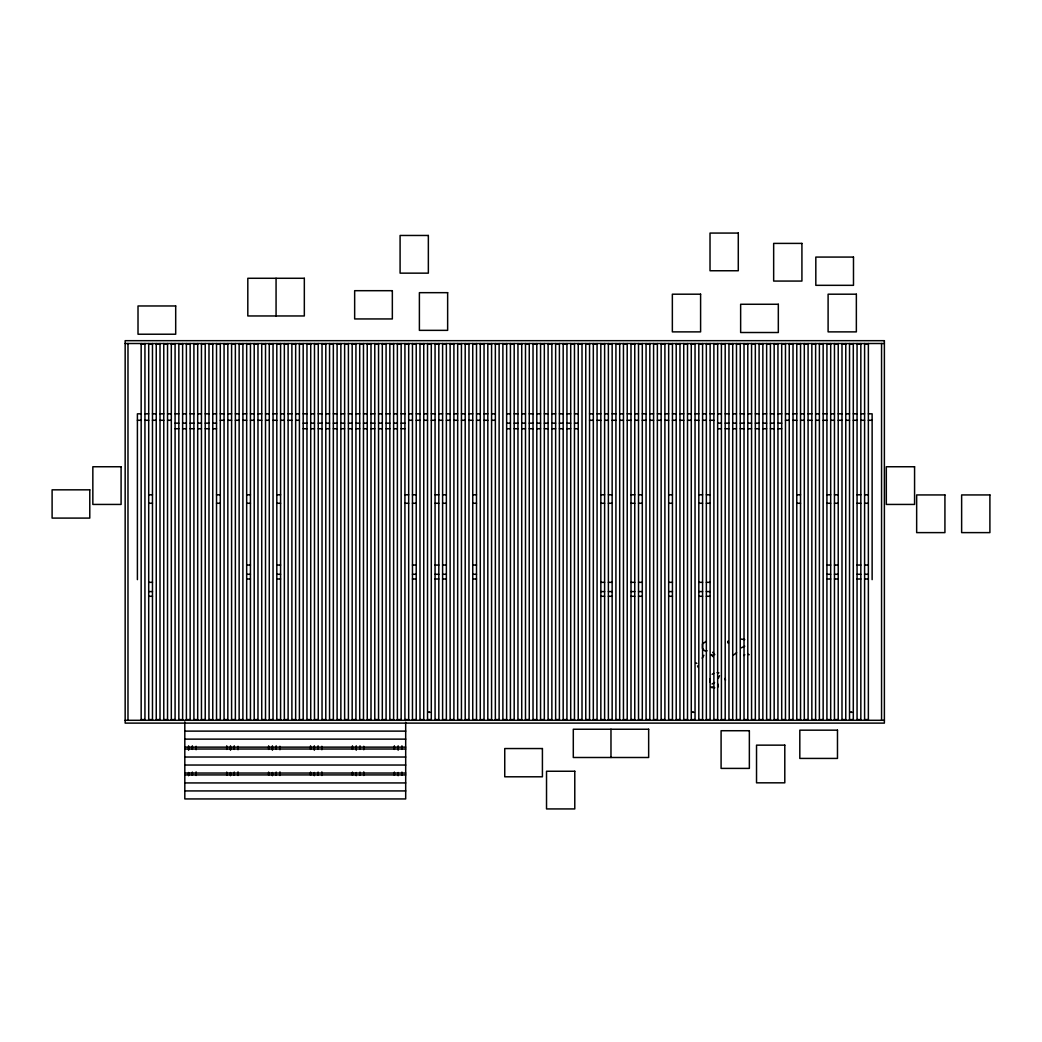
<?xml version="1.0" encoding="UTF-8"?>
<svg xmlns="http://www.w3.org/2000/svg" width="1042" height="1042" viewBox="0 0 1042 1042"><rect width="100%" height="100%" fill="white"/><g stroke="black" fill="none" stroke-linecap="round" stroke-linejoin="round"><path stroke-width="1.5" d="M728.397 643.24L728.28 641.247M709.876 682.028L710.24 678.602M727.98 642.745L728.293 641.611M727.772 641.963L728.058 641.182M718.329 678.381L719.514 675.698M702.178 658.192L703.91 655.275M744.717 646.209L741.083 647.89M736.629 652.696L732.995 655.379M743.884 655.483L744.822 654.741M712.168 674.265L713.731 673.366M712.064 683.982L714.591 682.523M707.088 650.781L704.47 650.781L702.477 648.332L702.451 644.008L705.903 641.455M125.157 343.508L884.384 343.508M141.165 344.199L144.942 344.199M148.706 344.199L152.471 344.199M156.248 344.199L160.012 344.199M163.776 344.199L167.541 344.199M171.318 344.199L175.082 344.199M178.846 344.199L182.624 344.199M186.388 344.199L190.152 344.199M193.916 344.199L197.693 344.199M201.458 344.199L205.222 344.199M208.986 344.199L212.763 344.199M216.528 344.199L220.292 344.199M224.069 344.199L227.833 344.199M231.598 344.199L235.362 344.199M239.139 344.199L242.903 344.199M246.667 344.199L250.445 344.199M254.209 344.199L257.973 344.199M261.737 344.199L265.515 344.199M269.279 344.199L273.043 344.199M276.807 344.199L280.585 344.199M284.349 344.199L288.113 344.199M291.89 344.199L295.654 344.199M299.419 344.199L303.183 344.199M306.96 344.199L310.724 344.199M314.489 344.199L318.266 344.199M322.03 344.199L325.794 344.199M329.559 344.199L333.336 344.199M337.1 344.199L340.864 344.199M344.628 344.199L348.406 344.199M352.17 344.199L355.934 344.199M359.711 344.199L363.476 344.199M367.24 344.199L371.004 344.199M374.781 344.199L378.546 344.199M382.31 344.199L386.087 344.199M389.851 344.199L393.615 344.199M397.38 344.199L401.157 344.199M404.921 344.199L408.685 344.199M412.463 344.199L416.227 344.199M419.991 344.199L423.755 344.199M427.533 344.199L431.297 344.199M435.061 344.199L438.825 344.199M442.603 344.199L446.367 344.199M450.131 344.199L453.908 344.199M457.672 344.199L461.437 344.199M465.201 344.199L468.978 344.199M472.742 344.199L476.507 344.199M480.284 344.199L484.048 344.199M487.812 344.199L491.577 344.199M495.354 344.199L499.118 344.199M502.882 344.199L506.646 344.199M510.424 344.199L514.188 344.199M517.952 344.199L521.729 344.199M525.494 344.199L529.258 344.199M533.022 344.199L536.799 344.199M540.564 344.199L544.328 344.199M548.105 344.199L551.869 344.199M555.633 344.199L559.398 344.199M563.175 344.199L566.939 344.199M570.703 344.199L574.468 344.199M578.245 344.199L582.009 344.199M585.773 344.199L589.551 344.199M593.315 344.199L597.079 344.199M600.843 344.199L604.62 344.199M608.385 344.199L612.149 344.199M615.926 344.199L619.69 344.199M623.455 344.199L627.219 344.199M630.996 344.199L634.76 344.199M638.525 344.199L642.302 344.199M646.066 344.199L649.83 344.199M653.595 344.199L657.372 344.199M661.136 344.199L664.9 344.199M668.664 344.199L672.442 344.199M676.206 344.199L679.97 344.199M683.747 344.199L687.512 344.199M691.276 344.199L695.04 344.199M698.817 344.199L702.582 344.199M706.346 344.199L710.123 344.199M713.887 344.199L717.651 344.199M721.416 344.199L725.193 344.199M728.957 344.199L732.721 344.199M736.486 344.199L740.263 344.199M744.027 344.199L747.791 344.199M751.569 344.199L755.333 344.199M759.097 344.199L762.861 344.199M766.638 344.199L770.403 344.199M774.167 344.199L777.944 344.199M781.708 344.199L785.473 344.199M789.237 344.199L793.014 344.199M796.778 344.199L800.543 344.199M804.307 344.199L808.084 344.199M811.848 344.199L815.612 344.199M819.39 344.199L823.154 344.199M826.918 344.199L830.682 344.199M834.46 344.199L838.224 344.199M841.988 344.199L845.765 344.199M849.53 344.199L853.294 344.199M857.058 344.199L860.835 344.199M864.599 344.199L868.364 344.199M141.165 413.83L137.401 413.83L137.401 579.639M144.942 413.83L148.706 413.83M152.471 413.83L156.248 413.83M160.012 413.83L163.776 413.83M167.541 413.83L171.318 413.83M175.082 413.83L178.846 413.83M182.624 413.83L186.388 413.83M190.152 413.83L193.916 413.83M197.693 413.83L201.458 413.83M205.222 413.83L208.986 413.83M212.763 413.83L216.528 413.83M220.292 413.83L224.069 413.83M227.833 413.83L231.598 413.83M235.362 413.83L239.139 413.83M242.903 413.83L246.667 413.83M250.445 413.83L254.209 413.83M257.973 413.83L261.737 413.83M265.515 413.83L269.279 413.83M273.043 413.83L276.807 413.83M280.585 413.83L284.349 413.83M288.113 413.83L291.89 413.83M295.654 413.83L299.419 413.83M303.183 413.83L306.96 413.83M310.724 413.83L314.489 413.83M318.266 413.83L322.03 413.83M325.794 413.83L329.559 413.83M333.336 413.83L337.1 413.83M340.864 413.83L344.628 413.83M348.406 413.83L352.17 413.83M355.934 413.83L359.711 413.83M363.476 413.83L367.24 413.83M371.004 413.83L374.781 413.83M378.546 413.83L382.31 413.83M386.087 413.83L389.851 413.83M393.615 413.83L397.38 413.83M401.157 413.83L404.921 413.83M408.685 413.83L412.463 413.83M416.227 413.83L419.991 413.83M423.755 413.83L427.533 413.83M431.297 413.83L435.061 413.83M438.825 413.83L442.603 413.83M446.367 413.83L450.131 413.83M453.908 413.83L457.672 413.83M461.437 413.83L465.201 413.83M468.978 413.83L472.742 413.83M476.507 413.83L480.284 413.83M484.048 413.83L487.812 413.83M491.577 413.83L495.354 413.83M506.646 413.83L510.424 413.83M514.188 413.83L517.952 413.83M521.729 413.83L525.494 413.83M529.258 413.83L533.022 413.83M536.799 413.83L540.564 413.83M544.328 413.83L548.105 413.83M551.869 413.83L555.633 413.83M559.398 413.83L563.175 413.83M566.939 413.83L570.703 413.83M574.468 413.83L578.245 413.83M589.551 413.83L593.315 413.83M597.079 413.83L600.843 413.83M604.62 413.83L608.385 413.83M612.149 413.83L615.926 413.83M619.69 413.83L623.455 413.83M627.219 413.83L630.996 413.83M634.76 413.83L638.525 413.83M642.302 413.83L646.066 413.83M649.83 413.83L653.595 413.83M657.372 413.83L661.136 413.83M664.9 413.83L668.664 413.83M672.442 413.83L676.206 413.83M679.97 413.83L683.747 413.83M687.512 413.83L691.276 413.83M695.04 413.83L698.817 413.83M702.582 413.83L706.346 413.83M710.123 413.83L713.887 413.83M717.651 413.83L721.416 413.83M725.193 413.83L728.957 413.83M732.721 413.83L736.486 413.83M740.263 413.83L744.027 413.83M747.791 413.83L751.569 413.83M755.333 413.83L759.097 413.83M762.861 413.83L766.638 413.83M770.403 413.83L774.167 413.83M777.944 413.83L781.708 413.83M785.473 413.83L789.237 413.83M793.014 413.83L796.778 413.83M800.543 413.83L804.307 413.83M808.084 413.83L811.848 413.83M815.612 413.83L819.39 413.83M823.154 413.83L826.918 413.83M830.682 413.83L834.46 413.83M838.224 413.83L841.988 413.83M845.765 413.83L849.53 413.83M853.294 413.83L857.058 413.83M860.835 413.83L864.599 413.83M868.364 413.83L872.128 413.83L872.128 579.639M137.401 420.291L141.165 420.291M144.942 420.291L148.706 420.291M152.471 420.291L156.248 420.291M160.012 420.291L163.776 420.291M167.541 420.291L171.318 420.291M220.292 420.291L224.069 420.291M227.833 420.291L231.598 420.291M235.362 420.291L239.139 420.291M242.903 420.291L246.667 420.291M250.445 420.291L254.209 420.291M257.973 420.291L261.737 420.291M265.515 420.291L269.279 420.291M273.043 420.291L276.807 420.291M280.585 420.291L284.349 420.291M288.113 420.291L291.89 420.291M295.654 420.291L299.419 420.291M408.685 420.291L412.463 420.291M416.227 420.291L419.991 420.291M423.755 420.291L427.533 420.291M431.297 420.291L435.061 420.291M438.825 420.291L442.603 420.291M446.367 420.291L450.131 420.291M453.908 420.291L457.672 420.291M461.437 420.291L465.201 420.291M468.978 420.291L472.742 420.291M476.507 420.291L480.284 420.291M484.048 420.291L487.812 420.291M491.577 420.291L495.354 420.291M589.551 420.291L593.315 420.291M597.079 420.291L600.843 420.291M604.62 420.291L608.385 420.291M612.149 420.291L615.926 420.291M619.69 420.291L623.455 420.291M627.219 420.291L630.996 420.291M634.76 420.291L638.525 420.291M642.302 420.291L646.066 420.291M649.83 420.291L653.595 420.291M657.372 420.291L661.136 420.291M664.9 420.291L668.664 420.291M672.442 420.291L676.206 420.291M679.97 420.291L683.747 420.291M687.512 420.291L691.276 420.291M695.04 420.291L698.817 420.291M702.582 420.291L706.346 420.291M710.123 420.291L713.887 420.291M785.473 420.291L789.237 420.291M793.014 420.291L796.778 420.291M800.543 420.291L804.307 420.291M808.084 420.291L811.848 420.291M815.612 420.291L819.39 420.291M823.154 420.291L826.918 420.291M830.682 420.291L834.46 420.291M838.224 420.291L841.988 420.291M845.765 420.291L849.53 420.291M853.294 420.291L857.058 420.291M860.835 420.291L864.599 420.291M868.364 420.291L872.128 420.291M175.082 423.169L178.846 423.169M182.624 423.169L186.388 423.169M190.152 423.169L193.916 423.169M197.693 423.169L201.458 423.169M205.222 423.169L208.986 423.169M212.763 423.169L216.528 423.169M303.183 423.169L306.96 423.169M310.724 423.169L314.489 423.169M318.266 423.169L322.03 423.169M325.794 423.169L329.559 423.169M333.336 423.169L337.1 423.169M340.864 423.169L344.628 423.169M348.406 423.169L352.17 423.169M355.934 423.169L359.711 423.169M363.476 423.169L367.24 423.169M371.004 423.169L374.781 423.169M378.546 423.169L382.31 423.169M386.087 423.169L389.851 423.169M393.615 423.169L397.38 423.169M401.157 423.169L404.921 423.169M506.646 423.169L510.424 423.169M514.188 423.169L517.952 423.169M521.729 423.169L525.494 423.169M529.258 423.169L533.022 423.169M536.799 423.169L540.564 423.169M544.328 423.169L548.105 423.169M551.869 423.169L555.633 423.169M559.398 423.169L563.175 423.169M566.939 423.169L570.703 423.169M574.468 423.169L578.245 423.169M717.651 423.169L721.416 423.169M725.193 423.169L728.957 423.169M732.721 423.169L736.486 423.169M740.263 423.169L744.027 423.169M747.791 423.169L751.569 423.169M755.333 423.169L759.097 423.169M762.861 423.169L766.638 423.169M770.403 423.169L774.167 423.169M777.944 423.169L781.708 423.169M175.082 428.731L178.846 428.731M182.624 428.731L186.388 428.731M190.152 428.731L193.916 428.731M197.693 428.731L201.458 428.731M205.222 428.731L208.986 428.731M212.763 428.731L216.528 428.731M303.183 428.731L306.96 428.731M310.724 428.731L314.489 428.731M318.266 428.731L322.03 428.731M325.794 428.731L329.559 428.731M333.336 428.731L337.1 428.731M340.864 428.731L344.628 428.731M348.406 428.731L352.17 428.731M355.934 428.731L359.711 428.731M363.476 428.731L367.24 428.731M371.004 428.731L374.781 428.731M378.546 428.731L382.31 428.731M386.087 428.731L389.851 428.731M393.615 428.731L397.38 428.731M401.157 428.731L404.921 428.731M506.646 428.731L510.424 428.731M514.188 428.731L517.952 428.731M521.729 428.731L525.494 428.731M529.258 428.731L533.022 428.731M536.799 428.731L540.564 428.731M544.328 428.731L548.105 428.731M551.869 428.731L555.633 428.731M559.398 428.731L563.175 428.731M566.939 428.731L570.703 428.731M574.468 428.731L578.245 428.731M717.651 428.731L721.416 428.731M725.193 428.731L728.957 428.731M732.721 428.731L736.486 428.731M740.263 428.731L744.027 428.731M747.791 428.731L751.569 428.731M755.333 428.731L759.097 428.731M762.861 428.731L766.638 428.731M770.403 428.731L774.167 428.731M777.944 428.731L781.708 428.731M148.706 494.794L152.471 494.794M216.528 494.794L220.292 494.794M246.667 494.794L250.445 494.794M276.807 494.794L280.585 494.794M404.921 494.794L408.685 494.794M412.463 494.794L416.227 494.794M435.061 494.794L438.825 494.794M442.603 494.794L446.367 494.794M472.742 494.794L476.507 494.794M600.843 494.794L604.62 494.794M608.385 494.794L612.149 494.794M630.996 494.794L634.76 494.794M638.525 494.794L642.302 494.794M668.664 494.794L672.442 494.794M698.817 494.794L702.582 494.794M706.346 494.794L710.123 494.794M796.778 494.794L800.543 494.794M826.918 494.794L830.682 494.794M834.46 494.794L838.224 494.794M857.058 494.794L860.835 494.794M864.599 494.794L868.364 494.794M148.706 503.273L152.471 503.273M216.528 503.273L220.292 503.273M246.667 503.273L250.445 503.273M276.807 503.273L280.585 503.273M404.921 503.273L408.685 503.273M412.463 503.273L416.227 503.273M435.061 503.273L438.825 503.273M442.603 503.273L446.367 503.273M472.742 503.273L476.507 503.273M600.843 503.273L604.62 503.273M608.385 503.273L612.149 503.273M630.996 503.273L634.76 503.273M638.525 503.273L642.302 503.273M668.664 503.273L672.442 503.273M698.817 503.273L702.582 503.273M706.346 503.273L710.123 503.273M796.778 503.273L800.543 503.273M826.918 503.273L830.682 503.273M834.46 503.273L838.224 503.273M857.058 503.273L860.835 503.273M864.599 503.273L868.364 503.273M246.667 565.051L250.445 565.051M276.807 565.051L280.585 565.051M412.463 565.051L416.227 565.051M435.061 565.051L438.825 565.051M442.603 565.051L446.367 565.051M472.742 565.051L476.507 565.051M826.918 565.051L830.682 565.051M834.46 565.051L838.224 565.051M857.058 565.051L860.835 565.051M864.599 565.051L868.364 565.051M246.667 574.285L250.445 574.285M276.807 574.285L280.585 574.285M412.463 574.285L416.227 574.285M435.061 574.285L438.825 574.285M442.603 574.285L446.367 574.285M472.742 574.285L476.507 574.285M826.918 574.285L830.682 574.285M834.46 574.285L838.224 574.285M857.058 574.285L860.835 574.285M864.599 574.285L868.364 574.285M246.667 579L250.445 579M276.807 579L280.585 579M412.463 579L416.227 579M435.061 579L438.825 579M442.603 579L446.367 579M472.742 579L476.507 579M826.918 579L830.682 579M834.46 579L838.224 579M857.058 579L860.835 579M864.599 579L868.364 579M148.706 582.335L152.471 582.335M600.843 582.335L604.62 582.335M608.385 582.335L612.149 582.335M630.996 582.335L634.76 582.335M638.525 582.335L642.302 582.335M668.664 582.335L672.442 582.335M698.817 582.335L702.582 582.335M706.346 582.335L710.123 582.335M148.706 591.582L152.471 591.582M600.843 591.582L604.62 591.582M608.385 591.582L612.149 591.582M630.996 591.582L634.76 591.582M638.525 591.582L642.302 591.582M668.664 591.582L672.442 591.582M698.817 591.582L702.582 591.582M706.346 591.582L710.123 591.582M148.706 596.284L152.471 596.284M600.843 596.284L604.62 596.284M608.385 596.284L612.149 596.284M630.996 596.284L634.76 596.284M638.525 596.284L642.302 596.284M668.664 596.284L672.442 596.284M698.817 596.284L702.582 596.284M706.346 596.284L710.123 596.284M141.165 719.592L144.942 719.592M148.706 719.592L152.471 719.592M156.248 719.592L160.012 719.592M163.776 719.592L167.541 719.592M171.318 719.592L175.082 719.592M178.846 719.592L182.624 719.592M186.388 719.592L190.152 719.592M193.916 719.592L197.693 719.592M201.458 719.592L205.222 719.592M208.986 719.592L212.763 719.592M216.528 719.592L220.292 719.592M224.069 719.592L227.833 719.592M231.598 719.592L235.362 719.592M239.139 719.592L242.903 719.592M246.667 719.592L250.445 719.592M254.209 719.592L257.973 719.592M261.737 719.592L265.515 719.592M269.279 719.592L273.043 719.592M276.807 719.592L280.585 719.592M284.349 719.592L288.113 719.592M291.89 719.592L295.654 719.592M299.419 719.592L303.183 719.592M306.96 719.592L310.724 719.592M314.489 719.592L318.266 719.592M322.03 719.592L325.794 719.592M329.559 719.592L333.336 719.592M337.1 719.592L340.864 719.592M344.628 719.592L348.406 719.592M352.17 719.592L355.934 719.592M359.711 719.592L363.476 719.592M367.24 719.592L371.004 719.592M374.781 719.592L378.546 719.592M382.31 719.592L386.087 719.592M389.851 719.592L393.615 719.592M397.38 719.592L401.157 719.592M404.921 719.592L408.685 719.592M412.463 719.592L416.227 719.592M419.991 719.592L423.755 719.592M427.533 719.592L431.297 719.592M435.061 719.592L438.825 719.592M442.603 719.592L446.367 719.592M450.131 719.592L453.908 719.592M457.672 719.592L461.437 719.592M465.201 719.592L468.978 719.592M472.742 719.592L476.507 719.592M480.284 719.592L484.048 719.592M487.812 719.592L491.577 719.592M495.354 719.592L499.118 719.592M502.882 719.592L506.646 719.592M510.424 719.592L514.188 719.592M517.952 719.592L521.729 719.592M525.494 719.592L529.258 719.592M533.022 719.592L536.799 719.592M540.564 719.592L544.328 719.592M548.105 719.592L551.869 719.592M555.633 719.592L559.398 719.592M563.175 719.592L566.939 719.592M570.703 719.592L574.468 719.592M578.245 719.592L582.009 719.592M585.773 719.592L589.551 719.592M593.315 719.592L597.079 719.592M600.843 719.592L604.62 719.592M608.385 719.592L612.149 719.592M615.926 719.592L619.69 719.592M623.455 719.592L627.219 719.592M630.996 719.592L634.76 719.592M638.525 719.592L642.302 719.592M646.066 719.592L649.83 719.592M653.595 719.592L657.372 719.592M661.136 719.592L664.9 719.592M668.664 719.592L672.442 719.592M676.206 719.592L679.97 719.592M683.747 719.592L687.512 719.592M691.276 719.592L695.04 719.592M698.817 719.592L702.582 719.592M706.346 719.592L710.123 719.592M713.887 719.592L717.651 719.592M721.416 719.592L725.193 719.592M728.957 719.592L732.721 719.592M736.486 719.592L740.263 719.592M744.027 719.592L747.791 719.592M751.569 719.592L755.333 719.592M759.097 719.592L762.861 719.592M766.638 719.592L770.403 719.592M774.167 719.592L777.944 719.592M781.708 719.592L785.473 719.592M789.237 719.592L793.014 719.592M796.778 719.592L800.543 719.592M804.307 719.592L808.084 719.592M811.848 719.592L815.612 719.592M819.39 719.592L823.154 719.592M826.918 719.592L830.682 719.592M834.46 719.592L838.224 719.592M841.988 719.592L845.765 719.592M849.53 719.592L853.294 719.592M857.058 719.592L860.835 719.592M864.599 719.592L868.364 719.592M125.157 720.296L884.384 720.296M184.812 731.119L405.69 731.119M184.812 739.13L405.69 739.13M184.812 747.14L405.69 747.14M184.812 749.016L405.69 749.016M184.812 757.026L405.69 757.026M184.812 765.036L405.69 765.036M184.812 773.034L405.69 773.034M184.812 774.922L405.69 774.922M184.812 782.933L405.69 782.933M184.812 790.93L405.69 790.93M741.018 639.085L744.743 639.58M717.104 672.65L718.902 672.832M748.351 654.337L749.224 654.702M712.663 686.847L714.76 687.785M695.73 662.803L696.877 663.402M710.865 686.665L712.207 687.876M697.554 665.89L698.231 667.401M711.582 654.558L713.184 656.317M711.269 654.741L712.988 656.668M712.663 652.279L714.773 654.65M725.115 678.433L725.492 680.205M717.743 683.917L718.355 686.782M881.558 343.508L881.558 720.296M868.364 343.508L868.364 720.296M864.599 343.508L864.599 720.296M860.835 343.508L860.835 720.296M857.058 343.508L857.058 720.296M853.294 343.508L853.294 720.296M849.53 343.508L849.53 720.296M845.765 343.508L845.765 720.296M841.988 343.508L841.988 720.296M838.224 343.508L838.224 720.296M834.46 343.508L834.46 720.296M830.682 343.508L830.682 720.296M826.918 343.508L826.918 720.296M823.154 343.508L823.154 720.296M819.39 343.508L819.39 720.296M815.612 343.508L815.612 720.296M811.848 343.508L811.848 720.296M808.084 343.508L808.084 720.296M804.307 343.508L804.307 720.296M800.543 343.508L800.543 720.296M796.778 343.508L796.778 720.296M793.014 343.508L793.014 720.296M789.237 343.508L789.237 720.296M785.473 343.508L785.473 720.296M781.708 343.508L781.708 720.296M777.944 343.508L777.944 720.296M774.167 343.508L774.167 720.296M770.403 343.508L770.403 720.296M766.638 343.508L766.638 720.296M762.861 343.508L762.861 720.296M759.097 343.508L759.097 720.296M755.333 343.508L755.333 720.296M751.569 343.508L751.569 720.296M747.791 343.508L747.791 720.296M744.027 343.508L744.027 720.296M740.263 343.508L740.263 720.296M736.486 343.508L736.486 720.296M732.721 343.508L732.721 720.296M728.957 343.508L728.957 720.296M725.193 343.508L725.193 720.296M721.416 343.508L721.416 720.296M717.651 343.508L717.651 720.296M713.887 343.508L713.887 720.296M710.123 343.508L710.123 720.296M706.346 343.508L706.346 720.296M702.582 343.508L702.582 720.296M698.817 343.508L698.817 720.296M695.04 343.508L695.04 720.296M691.276 343.508L691.276 720.296M687.512 343.508L687.512 720.296M683.747 343.508L683.747 720.296M679.97 343.508L679.97 720.296M676.206 343.508L676.206 720.296M672.442 343.508L672.442 720.296M668.664 343.508L668.664 720.296M664.9 343.508L664.9 720.296M661.136 343.508L661.136 720.296M657.372 343.508L657.372 720.296M653.595 343.508L653.595 720.296M649.83 343.508L649.83 720.296M646.066 343.508L646.066 720.296M642.302 343.508L642.302 720.296M638.525 343.508L638.525 720.296M634.76 343.508L634.76 720.296M630.996 343.508L630.996 720.296M627.219 343.508L627.219 720.296M623.455 343.508L623.455 720.296M619.69 343.508L619.69 720.296M615.926 343.508L615.926 720.296M612.149 343.508L612.149 720.296M610.977 729.244L610.977 757.495M608.385 343.508L608.385 720.296M604.62 343.508L604.62 720.296M600.843 343.508L600.843 720.296M597.079 343.508L597.079 720.296M593.315 343.508L593.315 720.296M589.551 343.508L589.551 720.296M585.773 343.508L585.773 720.296M582.009 343.508L582.009 720.296M578.245 343.508L578.245 720.296M574.468 343.508L574.468 720.296M570.703 343.508L570.703 720.296M566.939 343.508L566.939 720.296M563.175 343.508L563.175 720.296M559.398 343.508L559.398 720.296M555.633 343.508L555.633 720.296M551.869 343.508L551.869 720.296M548.105 343.508L548.105 720.296M544.328 343.508L544.328 720.296M540.564 343.508L540.564 720.296M536.799 343.508L536.799 720.296M533.022 343.508L533.022 720.296M529.258 343.508L529.258 720.296M525.494 343.508L525.494 720.296M521.729 343.508L521.729 720.296M517.952 343.508L517.952 720.296M514.188 343.508L514.188 720.296M510.424 343.508L510.424 720.296M506.646 343.508L506.646 720.296M502.882 343.508L502.882 720.296M499.118 343.508L499.118 720.296M495.354 343.508L495.354 720.296M491.577 343.508L491.577 720.296M487.812 343.508L487.812 720.296M484.048 343.508L484.048 720.296M480.284 343.508L480.284 720.296M476.507 343.508L476.507 720.296M472.742 343.508L472.742 720.296M468.978 343.508L468.978 720.296M465.201 343.508L465.201 720.296M461.437 343.508L461.437 720.296M457.672 343.508L457.672 720.296M453.908 343.508L453.908 720.296M450.131 343.508L450.131 720.296M446.367 343.508L446.367 720.296M442.603 343.508L442.603 720.296M438.825 343.508L438.825 720.296M435.061 343.508L435.061 720.296M431.297 343.508L431.297 720.296M427.533 343.508L427.533 720.296M423.755 343.508L423.755 720.296M419.991 343.508L419.991 720.296M416.227 343.508L416.227 720.296M412.463 343.508L412.463 720.296M408.685 343.508L408.685 720.296M405.69 722.262L405.69 798.94L184.812 798.94L184.812 721.859M404.921 343.508L404.921 720.296M401.925 745.825L401.925 749.406M401.925 772.083L401.925 775.326M401.157 343.508L401.157 720.296M398.161 745.825L398.161 750.201M398.161 772.5L398.161 775.678M397.38 343.508L397.38 720.296M394.384 745.825L394.384 749.406M394.384 772.083L394.384 775.326M393.615 343.508L393.615 720.296M389.851 343.508L389.851 720.296M386.087 343.508L386.087 720.296M382.31 343.508L382.31 720.296M378.546 343.508L378.546 720.296M374.781 343.508L374.781 720.296M371.004 343.508L371.004 720.296M367.24 343.508L367.24 720.296M363.775 746.28L363.775 749.732M363.775 771.888L363.775 775.469M363.476 343.508L363.476 720.296M360.011 745.825L360.011 749.406M360.011 772.083L360.011 775.326M359.711 343.508L359.711 720.296M356.247 745.825L356.247 750.201M356.247 772.5L356.247 775.678M355.934 343.508L355.934 720.296M352.47 745.825L352.47 749.406M352.47 772.083L352.47 775.326M352.17 343.508L352.17 720.296M348.406 343.508L348.406 720.296M344.628 343.508L344.628 720.296M340.864 343.508L340.864 720.296M337.1 343.508L337.1 720.296M333.336 343.508L333.336 720.296M329.559 343.508L329.559 720.296M325.794 343.508L325.794 720.296M322.03 343.508L322.03 720.296M321.861 746.28L321.861 749.732M321.861 771.888L321.861 775.469M318.266 343.508L318.266 720.296M318.097 745.825L318.097 749.406M318.097 772.083L318.097 775.326M314.489 343.508L314.489 720.296M314.332 745.825L314.332 750.201M314.332 772.5L314.332 775.678M310.724 343.508L310.724 720.296M310.555 745.825L310.555 749.406M310.555 772.083L310.555 775.326M306.96 343.508L306.96 720.296M303.183 343.508L303.183 720.296M299.419 343.508L299.419 720.296M295.654 343.508L295.654 720.296M291.89 343.508L291.89 720.296M288.113 343.508L288.113 720.296M284.349 343.508L284.349 720.296M280.585 343.508L280.585 720.296M279.946 746.28L279.946 749.732M279.946 771.888L279.946 775.469M276.807 343.508L276.807 720.296M276.065 278.279L276.065 315.96M276.182 745.825L276.182 749.406M276.182 772.083L276.182 775.326M273.043 343.508L273.043 720.296M272.418 745.825L272.418 750.201M272.418 772.5L272.418 775.678M269.279 343.508L269.279 720.296M268.641 745.825L268.641 749.406M268.641 772.083L268.641 775.326M265.515 343.508L265.515 720.296M261.737 343.508L261.737 720.296M257.973 343.508L257.973 720.296M254.209 343.508L254.209 720.296M250.445 343.508L250.445 720.296M246.667 343.508L246.667 720.296M242.903 343.508L242.903 720.296M239.139 343.508L239.139 720.296M238.032 746.28L238.032 749.732M238.032 771.888L238.032 775.469M235.362 343.508L235.362 720.296M234.268 745.825L234.268 749.406M234.268 772.083L234.268 775.326M231.598 343.508L231.598 720.296M230.503 745.825L230.503 750.201M230.503 772.5L230.503 775.678M227.833 343.508L227.833 720.296M226.726 745.825L226.726 749.406M226.726 772.083L226.726 775.326M224.069 343.508L224.069 720.296M220.292 343.508L220.292 720.296M216.528 343.508L216.528 720.296M212.763 343.508L212.763 720.296M208.986 343.508L208.986 720.296M205.222 343.508L205.222 720.296M201.458 343.508L201.458 720.296M197.693 343.508L197.693 720.296M196.117 746.28L196.117 749.732M196.117 771.888L196.117 775.469M193.916 343.508L193.916 720.296M192.353 745.825L192.353 749.406M192.353 772.083L192.353 775.326M190.152 343.508L190.152 720.296M188.589 745.825L188.589 750.201M188.589 772.5L188.589 775.678M186.388 343.508L186.388 720.296M182.624 343.508L182.624 720.296M178.846 343.508L178.846 720.296M175.082 343.508L175.082 720.296M171.318 343.508L171.318 720.296M167.541 343.508L167.541 720.296M163.776 343.508L163.776 720.296M160.012 343.508L160.012 720.296M156.248 343.508L156.248 720.296M152.471 343.508L152.471 720.296M148.706 343.508L148.706 720.296M144.942 343.508L144.942 720.296M141.165 343.508L141.165 720.296M127.984 343.508L127.984 720.296M428.848 712.194L429.968 712.376L428.848 712.194M692.604 712.194L693.725 712.376L692.604 712.194M850.858 712.194L851.965 712.376L850.858 712.194M738.283 233.069L710.019 233.069L710.019 270.751L738.283 270.751L738.283 233.069M428.353 235.466L400.089 235.466L400.089 273.147L428.353 273.147L428.353 235.466M801.923 243.398L773.659 243.398L773.659 281.066L801.923 281.066L801.923 243.398M853.489 257.074L815.821 257.074L815.821 285.326L853.489 285.326L853.489 257.074M304.329 278.279L247.814 278.279L247.814 315.96L304.329 315.96L304.329 278.279M392.339 290.692L354.658 290.692L354.658 318.943L392.339 318.943L392.339 290.692M447.643 292.672L419.392 292.672L419.392 330.353L447.643 330.353L447.643 292.672M700.602 294.196L672.351 294.196L672.351 331.877L700.602 331.877L700.602 294.196M856.355 294.196L828.103 294.196L828.103 331.877L856.355 331.877L856.355 294.196M778.322 304.264L740.641 304.264L740.641 332.515L778.322 332.515L778.322 304.264M175.694 305.97L138.013 305.97L138.013 334.222L175.694 334.222L175.694 305.97M884.384 340.682L125.157 340.682L125.157 723.109L884.384 723.109L884.384 340.682M121.093 466.751L92.842 466.751L92.842 504.432L121.093 504.432L121.093 466.751M914.576 466.751L886.312 466.751L886.312 504.432L914.576 504.432L914.576 466.751M89.781 489.831L52.1 489.831L52.1 518.095L89.781 518.095L89.781 489.831M944.925 494.937L916.66 494.937L916.66 532.618L944.925 532.618L944.925 494.937M989.9 494.937L961.636 494.937L961.636 532.618L989.9 532.618L989.9 494.937M648.658 729.244L573.295 729.244L573.295 757.495L648.658 757.495L648.658 729.244M837.481 730.168L799.813 730.168L799.813 758.42L837.481 758.42L837.481 730.168M749.354 730.729L721.09 730.729L721.09 768.397L749.354 768.397L749.354 730.729M784.795 745.147L756.531 745.147L756.531 782.829L784.795 782.829L784.795 745.147M542.413 748.547L504.745 748.547L504.745 776.798L542.413 776.798L542.413 748.547M574.78 771.249L546.529 771.249L546.529 808.931L574.78 808.931L574.78 771.249"/></g></svg>
